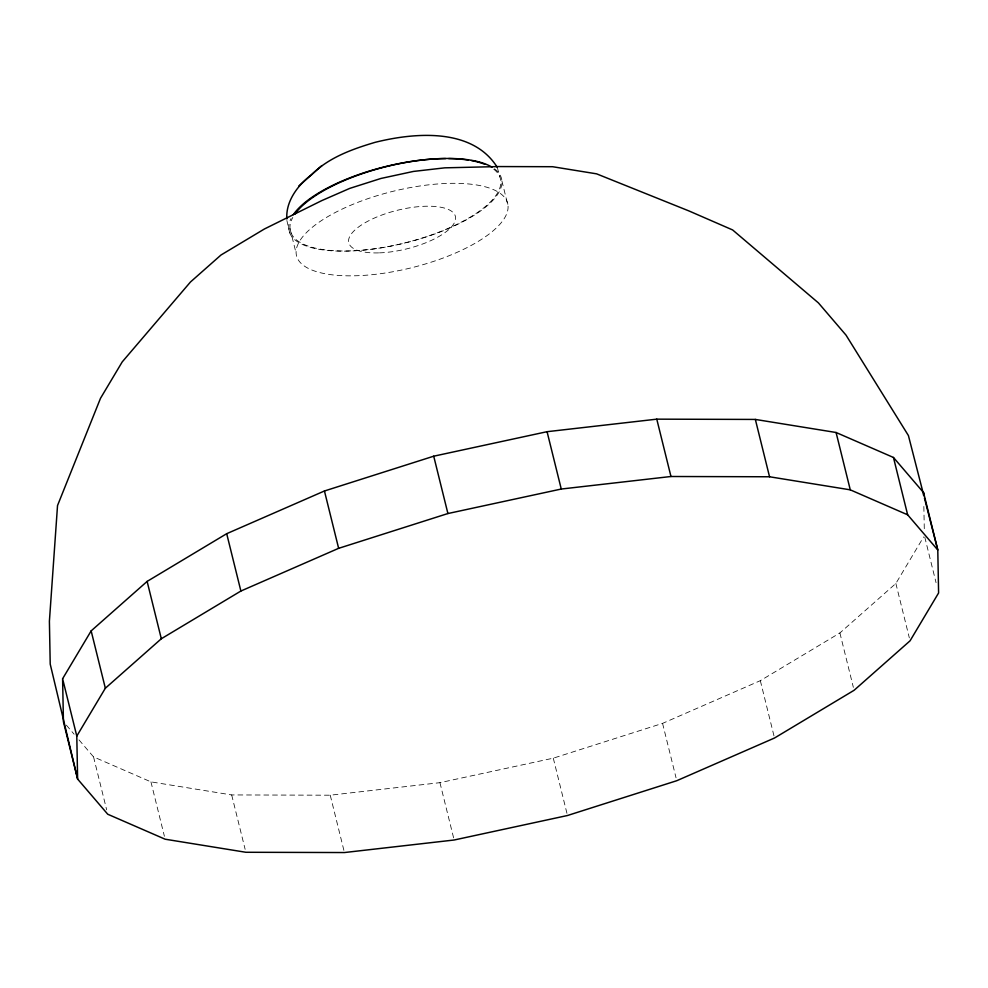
<?xml version="1.0" encoding="UTF-8"?>
<svg xmlns="http://www.w3.org/2000/svg" width="988" height="988" viewBox="0 0 988 988"><rect width="100%" height="100%" fill="white"/><g stroke="black" fill="none" stroke-linecap="round" stroke-linejoin="round"><path stroke-width="0.74" stroke-dasharray="4.94 3.71" d="M78.978 739.876L93.551 756.894L150.942 781.866L231.674 794.932L330.239 795.204L439.944 782.669L553.292 758.167L662.565 723.377L760.328 680.67L839.899 632.95L895.869 583.476L923.644 536.916M66.344 725.13L74.112 734.208M497.273 167.343L499.829 176.889M924.768 537.089L936.056 582.673M895.869 583.476L909.331 637.878M839.899 632.95L853.36 687.352M760.328 680.67L774.147 736.542M662.565 723.377L676.039 777.778M501.892 180.952L508.042 205.8A108.766 39.335 -13.9 0 1 351.74 275.837A108.766 39.335 -13.9 0 1 346.479 207.085A108.766 39.335 -13.9 0 1 508.042 205.8M553.292 758.167L567.124 814.038M439.944 782.669L453.776 838.54M289.978 228.487L296.128 253.348M330.239 795.204L344.071 851.076M231.674 794.932L245.135 849.334M150.942 781.866L164.403 836.268M93.551 756.894L106.655 809.827M286.878 220.46L289.694 232.847M923.854 506.461L924.323 531.013M494.469 168.812A108.766 39.335 -13.9 0 1 403.586 243.344A108.766 39.335 -13.9 0 1 292.806 217.409M493.765 169.232A108.841 39.359 -13.9 0 1 403.067 243.357A108.841 39.359 -13.9 0 1 291.028 218.558M379.478 252.866A54.92 19.859 -13.9 0 0 455.406 216.409A54.92 19.859 -13.9 0 0 371.377 219.435A54.92 19.859 -13.9 0 0 379.478 252.866"/><path stroke-width="1.48" d="M497.273 167.343C472.449 127.588 414.911 132.417 375.119 142.334C352.247 149.126 328.634 157.549 311.442 174.802C297.931 185.003 285.594 201.293 286.853 218.966M62.602 678.744L91.155 630.887L147.126 581.413L226.697 533.693L324.447 490.987L433.72 456.197L547.068 431.694L656.773 419.159L755.351 419.431L836.083 432.497L893.461 457.469L923.595 492.642L937.785 549.983L938.6 592.961L910.059 640.817L854.089 690.291L774.518 738.011L676.755 780.718L567.483 815.508L454.134 840.01L344.429 852.545L245.864 852.274L165.132 839.207L107.741 814.236L77.62 779.063L63.43 721.722L62.602 678.744L76.792 736.085L77.62 779.063L50.215 664.121L49.4 621.242L57.526 505.547L100.504 398.3L122.228 361.892L190.474 281.988L220.991 255.015L264.376 229.006L321.742 200.626L349.715 188.399L380.985 178.445L413.429 171.43L444.822 167.837L498.841 166.564L552.588 166.713L596.591 173.839L688.969 210.95L732.627 229.945L818.422 302.908L846.012 335.117L908.417 435.56L923.669 495M76.792 736.085L105.346 688.228L161.316 638.754L240.887 591.034L338.637 548.328L447.91 513.538L561.258 489.035L670.963 476.5L769.541 476.772L850.273 489.838L907.651 514.81L937.785 549.983L924.435 497.977M321.841 165.614L298.771 186.04M893.461 457.469L907.651 514.81M836.083 432.497L850.273 489.838M755.351 419.431L769.541 476.772M656.773 419.159L670.963 476.5M547.068 431.694L561.258 489.035M433.72 456.197L447.91 513.538M324.447 490.987L338.637 548.328M226.697 533.693L240.887 591.034M147.126 581.413L161.316 638.754M91.155 630.887L105.346 688.228M923.595 492.642L923.644 495.704M294.807 214.211A108.766 39.335 -13.9 0 1 388.951 165.947A108.766 39.335 -13.9 0 1 492.024 167.17M293.362 214.631A108.841 39.359 -13.9 0 1 445.613 158.574M448.651 158.574A108.841 39.359 -13.9 0 1 468.46 160.093M471.486 160.599A108.841 39.359 -13.9 0 1 484.799 164.292"/></g></svg>
